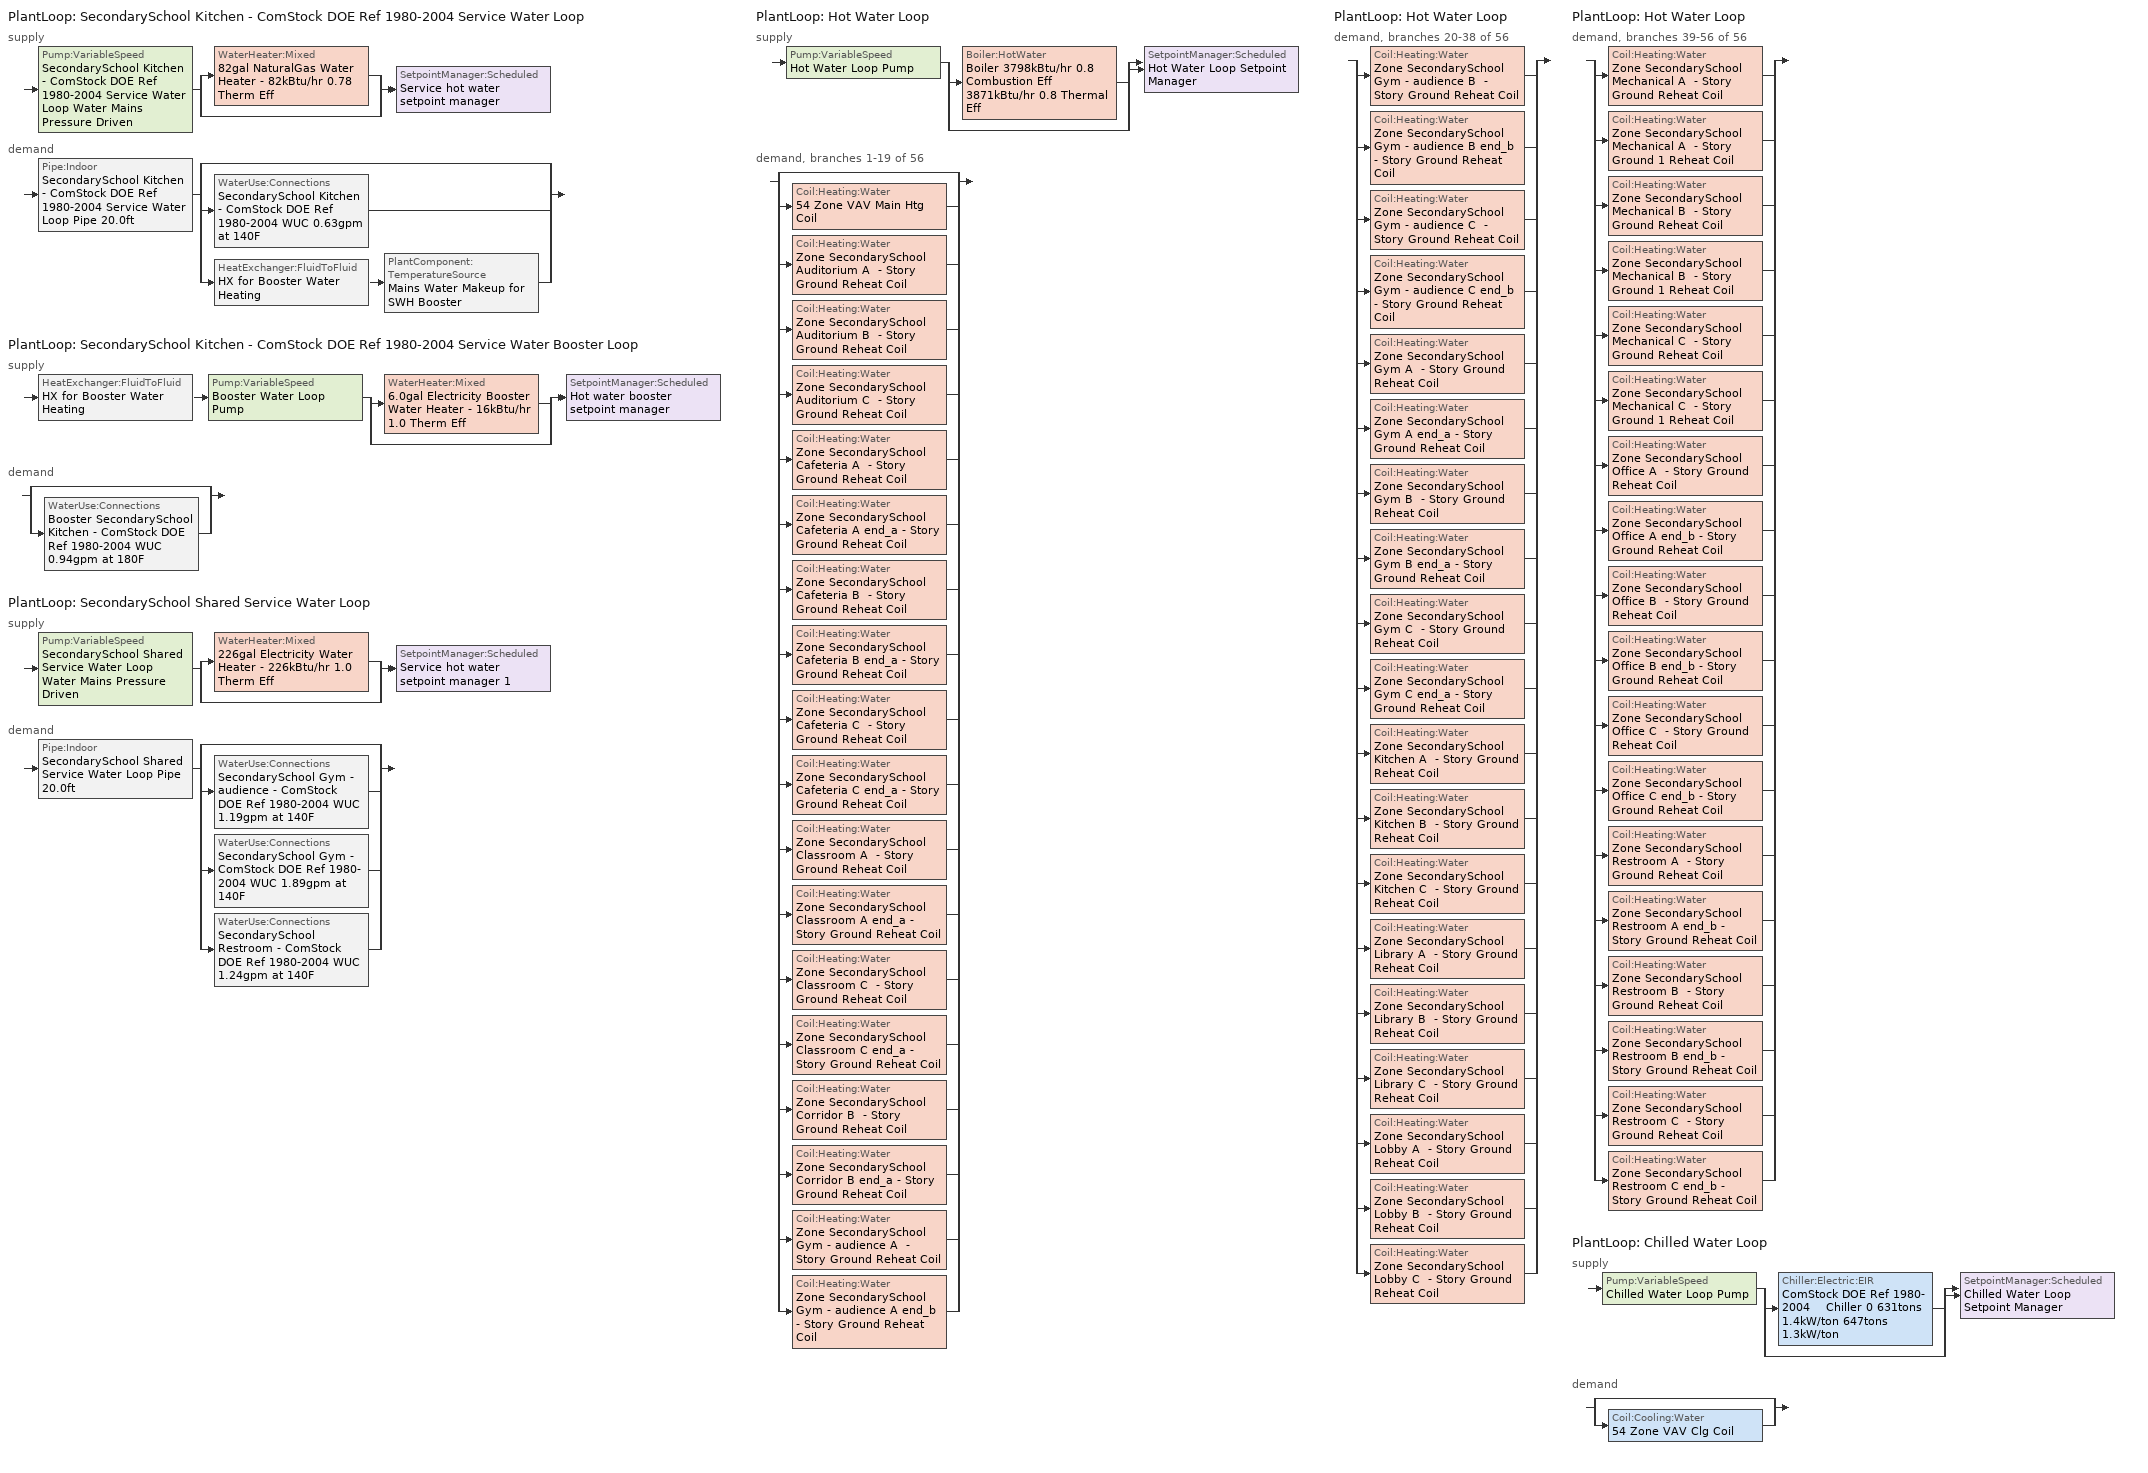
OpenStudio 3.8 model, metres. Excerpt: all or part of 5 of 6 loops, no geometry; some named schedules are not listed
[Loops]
PlantLoop 'SecondarySchool Kitchen - ComStock DOE Ref 1980-2004 Service Water Loop'
 supply: Pump:VariableSpeed 'SecondarySchool Kitchen - ComStock DOE Ref 1980-2004 Service Water Loop Water Mains Pressure Driven' > split
  | WaterHeater:Mixed '82gal NaturalGas Water Heater - 82kBtu/hr 0.78 Therm Eff'
  | bypass
  join > SetpointManager:Scheduled 'Service hot water setpoint manager'
 demand: Pipe:Indoor 'SecondarySchool Kitchen - ComStock DOE Ref 1980-2004 Service Water Loop Pipe 20.0ft' > split
  | bypass
  | WaterUse:Connections 'SecondarySchool Kitchen - ComStock DOE Ref 1980-2004 WUC 0.63gpm at 140F'
  | HeatExchanger:FluidToFluid 'HX for Booster Water Heating' > PlantComponent:TemperatureSource 'Mains Water Makeup for SWH Booster'
PlantLoop 'SecondarySchool Kitchen - ComStock DOE Ref 1980-2004 Service Water Booster Loop'
 supply: HeatExchanger:FluidToFluid 'HX for Booster Water Heating' > Pump:VariableSpeed 'Booster Water Loop Pump' > split
  | WaterHeater:Mixed '6.0gal Electricity Booster Water Heater - 16kBtu/hr 1.0 Therm Eff'
  | bypass
  join > SetpointManager:Scheduled 'Hot water booster setpoint manager'
 demand: split
  | bypass
  | WaterUse:Connections 'Booster SecondarySchool Kitchen - ComStock DOE Ref 1980-2004 WUC 0.94gpm at 180F'
PlantLoop 'SecondarySchool Shared Service Water Loop'
 supply: Pump:VariableSpeed 'SecondarySchool Shared Service Water Loop Water Mains Pressure Driven' > split
  | WaterHeater:Mixed '226gal Electricity Water Heater - 226kBtu/hr 1.0 Therm Eff'
  | bypass
  join > SetpointManager:Scheduled 'Service hot water setpoint manager 1'
 demand: Pipe:Indoor 'SecondarySchool Shared Service Water Loop Pipe 20.0ft' > split
  | bypass
  | WaterUse:Connections 'SecondarySchool Gym - audience - ComStock DOE Ref 1980-2004 WUC 1.19gpm at 140F'
  | WaterUse:Connections 'SecondarySchool Gym - ComStock DOE Ref 1980-2004 WUC 1.89gpm at 140F'
  | WaterUse:Connections 'SecondarySchool Restroom - ComStock DOE Ref 1980-2004 WUC 1.24gpm at 140F'
PlantLoop 'Hot Water Loop'
 supply: Pump:VariableSpeed 'Hot Water Loop Pump' > split
  | Boiler:HotWater 'Boiler 3798kBtu/hr 0.8 Combustion Eff 3871kBtu/hr 0.8 Thermal Eff'
  | bypass
  join > SetpointManager:Scheduled 'Hot Water Loop Setpoint Manager'
 demand, branches 1-19 of 56: split
  | bypass
  | Coil:Heating:Water '54 Zone VAV Main Htg Coil'
  | Coil:Heating:Water 'Zone SecondarySchool Auditorium A  - Story Ground Reheat Coil'
  | Coil:Heating:Water 'Zone SecondarySchool Auditorium B  - Story Ground Reheat Coil'
  | Coil:Heating:Water 'Zone SecondarySchool Auditorium C  - Story Ground Reheat Coil'
  | Coil:Heating:Water 'Zone SecondarySchool Cafeteria A  - Story Ground Reheat Coil'
  | Coil:Heating:Water 'Zone SecondarySchool Cafeteria A end_a - Story Ground Reheat Coil'
  | Coil:Heating:Water 'Zone SecondarySchool Cafeteria B  - Story Ground Reheat Coil'
  | Coil:Heating:Water 'Zone SecondarySchool Cafeteria B end_a - Story Ground Reheat Coil'
  | Coil:Heating:Water 'Zone SecondarySchool Cafeteria C  - Story Ground Reheat Coil'
  | Coil:Heating:Water 'Zone SecondarySchool Cafeteria C end_a - Story Ground Reheat Coil'
  | Coil:Heating:Water 'Zone SecondarySchool Classroom A  - Story Ground Reheat Coil'
  | Coil:Heating:Water 'Zone SecondarySchool Classroom A end_a - Story Ground Reheat Coil'
  | Coil:Heating:Water 'Zone SecondarySchool Classroom C  - Story Ground Reheat Coil'
  | Coil:Heating:Water 'Zone SecondarySchool Classroom C end_a - Story Ground Reheat Coil'
  | Coil:Heating:Water 'Zone SecondarySchool Corridor B  - Story Ground Reheat Coil'
  | Coil:Heating:Water 'Zone SecondarySchool Corridor B end_a - Story Ground Reheat Coil'
  | Coil:Heating:Water 'Zone SecondarySchool Gym - audience A  - Story Ground Reheat Coil'
  | Coil:Heating:Water 'Zone SecondarySchool Gym - audience A end_b - Story Ground Reheat Coil'
PlantLoop 'Hot Water Loop'
 demand, branches 20-38 of 56: split
  | Coil:Heating:Water 'Zone SecondarySchool Gym - audience B  - Story Ground Reheat Coil'
  | Coil:Heating:Water 'Zone SecondarySchool Gym - audience B end_b - Story Ground Reheat Coil'
  | Coil:Heating:Water 'Zone SecondarySchool Gym - audience C  - Story Ground Reheat Coil'
  | Coil:Heating:Water 'Zone SecondarySchool Gym - audience C end_b - Story Ground Reheat Coil'
  | Coil:Heating:Water 'Zone SecondarySchool Gym A  - Story Ground Reheat Coil'
  | Coil:Heating:Water 'Zone SecondarySchool Gym A end_a - Story Ground Reheat Coil'
  | Coil:Heating:Water 'Zone SecondarySchool Gym B  - Story Ground Reheat Coil'
  | Coil:Heating:Water 'Zone SecondarySchool Gym B end_a - Story Ground Reheat Coil'
  | Coil:Heating:Water 'Zone SecondarySchool Gym C  - Story Ground Reheat Coil'
  | Coil:Heating:Water 'Zone SecondarySchool Gym C end_a - Story Ground Reheat Coil'
  | Coil:Heating:Water 'Zone SecondarySchool Kitchen A  - Story Ground Reheat Coil'
  | Coil:Heating:Water 'Zone SecondarySchool Kitchen B  - Story Ground Reheat Coil'
  | Coil:Heating:Water 'Zone SecondarySchool Kitchen C  - Story Ground Reheat Coil'
  | Coil:Heating:Water 'Zone SecondarySchool Library A  - Story Ground Reheat Coil'
  | Coil:Heating:Water 'Zone SecondarySchool Library B  - Story Ground Reheat Coil'
  | Coil:Heating:Water 'Zone SecondarySchool Library C  - Story Ground Reheat Coil'
  | Coil:Heating:Water 'Zone SecondarySchool Lobby A  - Story Ground Reheat Coil'
  | Coil:Heating:Water 'Zone SecondarySchool Lobby B  - Story Ground Reheat Coil'
  | Coil:Heating:Water 'Zone SecondarySchool Lobby C  - Story Ground Reheat Coil'
PlantLoop 'Hot Water Loop'
 demand, branches 39-56 of 56: split
  | Coil:Heating:Water 'Zone SecondarySchool Mechanical A  - Story Ground Reheat Coil'
  | Coil:Heating:Water 'Zone SecondarySchool Mechanical A  - Story Ground 1 Reheat Coil'
  | Coil:Heating:Water 'Zone SecondarySchool Mechanical B  - Story Ground Reheat Coil'
  | Coil:Heating:Water 'Zone SecondarySchool Mechanical B  - Story Ground 1 Reheat Coil'
  | Coil:Heating:Water 'Zone SecondarySchool Mechanical C  - Story Ground Reheat Coil'
  | Coil:Heating:Water 'Zone SecondarySchool Mechanical C  - Story Ground 1 Reheat Coil'
  | Coil:Heating:Water 'Zone SecondarySchool Office A  - Story Ground Reheat Coil'
  | Coil:Heating:Water 'Zone SecondarySchool Office A end_b - Story Ground Reheat Coil'
  | Coil:Heating:Water 'Zone SecondarySchool Office B  - Story Ground Reheat Coil'
  | Coil:Heating:Water 'Zone SecondarySchool Office B end_b - Story Ground Reheat Coil'
  | Coil:Heating:Water 'Zone SecondarySchool Office C  - Story Ground Reheat Coil'
  | Coil:Heating:Water 'Zone SecondarySchool Office C end_b - Story Ground Reheat Coil'
  | Coil:Heating:Water 'Zone SecondarySchool Restroom A  - Story Ground Reheat Coil'
  | Coil:Heating:Water 'Zone SecondarySchool Restroom A end_b - Story Ground Reheat Coil'
  | Coil:Heating:Water 'Zone SecondarySchool Restroom B  - Story Ground Reheat Coil'
  | Coil:Heating:Water 'Zone SecondarySchool Restroom B end_b - Story Ground Reheat Coil'
  | Coil:Heating:Water 'Zone SecondarySchool Restroom C  - Story Ground Reheat Coil'
  | Coil:Heating:Water 'Zone SecondarySchool Restroom C end_b - Story Ground Reheat Coil'
PlantLoop 'Chilled Water Loop'
 supply: Pump:VariableSpeed 'Chilled Water Loop Pump' > split
  | Chiller:Electric:EIR 'ComStock DOE Ref 1980-2004    Chiller 0 631tons 1.4kW/ton 647tons 1.3kW/ton'
  | bypass
  join > SetpointManager:Scheduled 'Chilled Water Loop Setpoint Manager'
 demand: split
  | bypass
  | Coil:Cooling:Water '54 Zone VAV Clg Coil'
[Construction]
Uninsulated copper pipe 0.75in type L: Copper pipe 0.75in type L
Uninsulated copper pipe 0.75in type L 1: Copper pipe 0.75in type L 1
[Material] Roughness=Smooth; Thickness {m}=0.001143; Conductivity {W/m-K}=386; Density {kg/m3}=8906.27; Specific Heat {J/kg-K}=385.1856; Thermal Absorptance=0.9; Solar Absorptance=0.7; Visible Absorptance=0.7
Copper pipe 0.75in type L; Copper pipe 0.75in type L 1
[WaterUse:Connections] Drain Water Heat Exchanger Type=None; Drain Water Heat Exchanger Destination=Plant
Name | Water Use Equipment Name 1
SecondarySchool Gym - audience - ComStock DOE Ref 1980-2004 WUC 1.19gpm at 140F | SecondarySchool Gym - audience - ComStock DOE Ref 1980-2004 Service Water Use 1.19gpm at 140F
SecondarySchool Gym - ComStock DOE Ref 1980-2004 WUC 1.89gpm at 140F | SecondarySchool Gym - ComStock DOE Ref 1980-2004 Service Water Use 1.89gpm at 140F
Booster SecondarySchool Kitchen - ComStock DOE Ref 1980-2004 WUC 0.94gpm at 180F | Booster SecondarySchool Kitchen - ComStock DOE Ref 1980-2004 Service Water Use 0.94gpm at 180F
SecondarySchool Kitchen - ComStock DOE Ref 1980-2004 WUC 0.63gpm at 140F | SecondarySchool Kitchen - ComStock DOE Ref 1980-2004 Service Water Use 0.63gpm at 140F
SecondarySchool Restroom - ComStock DOE Ref 1980-2004 WUC 1.24gpm at 140F | SecondarySchool Restroom - ComStock DOE Ref 1980-2004 Service Water Use 1.24gpm at 140F
[WaterUse:Equipment:Definition] Sensible Fraction Schedule=Fraction Sensible - 0.2; Latent Fraction Schedule=Fraction Latent - 0.05
Name | Peak Flow Rate {m3/s} | Target Temperature Schedule
SecondarySchool Gym - audience - ComStock DOE Ref 1980-2004 Service Water Use Def 1.19gpm | 7.53451e-05 | Mixed Water At Faucet Temp - 140F
SecondarySchool Gym - ComStock DOE Ref 1980-2004 Service Water Use Def 1.89gpm | 0.000119346 | Mixed Water At Faucet Temp - 140F
Booster SecondarySchool Kitchen - ComStock DOE Ref 1980-2004 Service Water Use Def 0.94gpm | 5.9549e-05 | Mixed Water At Faucet Temp - 180F
SecondarySchool Kitchen - ComStock DOE Ref 1980-2004 Service Water Use Def 0.63gpm | 3.96993e-05 | Mixed Water At Faucet Temp - 140F
SecondarySchool Restroom - ComStock DOE Ref 1980-2004 Service Water Use Def 1.24gpm | 7.79611e-05 | Mixed Water At Faucet Temp - 140F
[WaterUse:Equipment] Flow Rate Fraction Schedule=SchoolSecondary BLDG_SWH_SCH
Name | Water Use Equipment Definition
SecondarySchool Gym - audience - ComStock DOE Ref 1980-2004 Service Water Use 1.19gpm at 140F | SecondarySchool Gym - audience - ComStock DOE Ref 1980-2004 Service Water Use Def 1.19gpm
SecondarySchool Gym - ComStock DOE Ref 1980-2004 Service Water Use 1.89gpm at 140F | SecondarySchool Gym - ComStock DOE Ref 1980-2004 Service Water Use Def 1.89gpm
Booster SecondarySchool Kitchen - ComStock DOE Ref 1980-2004 Service Water Use 0.94gpm at 180F | Booster SecondarySchool Kitchen - ComStock DOE Ref 1980-2004 Service Water Use Def 0.94gpm
SecondarySchool Kitchen - ComStock DOE Ref 1980-2004 Service Water Use 0.63gpm at 140F | SecondarySchool Kitchen - ComStock DOE Ref 1980-2004 Service Water Use Def 0.63gpm
SecondarySchool Restroom - ComStock DOE Ref 1980-2004 Service Water Use 1.24gpm at 140F | SecondarySchool Restroom - ComStock DOE Ref 1980-2004 Service Water Use Def 1.24gpm
[PlantLoop] Glycol Concentration=0; Load Distribution Scheme=Optimal
Name | Maximum Loop Temperature {C} | Minimum Loop Temperature {C} | Maximum Loop Flow Rate {m3/s} | Plant Loop Volume {m3} | Fluid Type
SecondarySchool Kitchen - ComStock DOE Ref 1980-2004 Service Water Loop | 60 | 10 | 0.000535941 | 0.0643129
SecondarySchool Kitchen - ComStock DOE Ref 1980-2004 Service Water Booster Loop |  |  | 5.9549e-05 | 0.00714588
SecondarySchool Shared Service Water Loop | 60 | 10 | 0.000272652 | 0.0327182
Hot Water Loop |  | 10 | 0.0658549 | 7.90259 | Water
Chilled Water Loop | 40 | 1 | 0.122021 | 14.6425
[Sizing:Plant] Sizing Option=NonCoincident; Zone Timesteps in Averaging Window=1; Coincident Sizing Factor Mode=None
Name | Loop Type | Design Loop Exit Temperature {C} | Loop Design Temperature Difference {deltaC}
SecondarySchool Kitchen - ComStock DOE Ref 1980-2004 Service Water Loop; SecondarySchool Shared Service Water Loop | Heating | 60 | 5
SecondarySchool Kitchen - ComStock DOE Ref 1980-2004 Service Water Booster Loop | Heating | 82.2222 | 5
Hot Water Loop | Heating | 82.2222 | 11.1111
Chilled Water Loop | Cooling | 6.66667 | 5.61111
[SetpointManager:Scheduled] Control Variable=Temperature
Name | Schedule | Setpoint Node or NodeList
Service hot water setpoint manager | Service Water Loop Temp - 140F | SecondarySchool Kitchen - ComStock DOE Ref 1980-2004 Service Water Loop Supply Outlet Node
Hot water booster setpoint manager | Service Water Booster Temp - 180.00000000000006F | SecondarySchool Kitchen - ComStock DOE Ref 1980-2004 Service Water Booster Loop Supply Outlet Node
Service hot water setpoint manager 1 | Service Water Loop Temp - 140F | SecondarySchool Shared Service Water Loop Supply Outlet Node
Hot Water Loop Setpoint Manager | Hot Water Loop Temp - 180F | Hot Water Loop Supply Outlet Node
Chilled Water Loop Setpoint Manager | Chilled Water Loop Temp - 44F | Chilled Water Loop Supply Outlet Node
[Pump:VariableSpeed] Coefficient 1 of the Part Load Performance Curve=0; Pump Control Type=Intermittent; Skin Loss Radiative Fraction=0.5; Design Power Sizing Method=PowerPerFlowPerPressure; Design Electric Power per Unit Flow Rate {W/(m3/s)}=348701.1; Design Shaft Power per Unit Flow Rate per Unit Head {W-s/m3-Pa}=1.28205; Design Minimum Flow Rate Fraction=0
Name | Rated Flow Rate {m3/s} | Rated Pump Head {Pa} | Rated Power Consumption {W} | Motor Efficiency | Coefficient 2 of the Part Load Performance Curve | Coefficient 3 of the Part Load Performance Curve | Coefficient 4 of the Part Load Performance Curve | Minimum Flow Rate {m3/s} | Fraction of Motor Inefficiencies to Fluid Stream
SecondarySchool Kitchen - ComStock DOE Ref 1980-2004 Service Water Loop Water Mains Pressure Driven | 0.000535941 | 0.001 | 8.32853e-07 | 0.825 | 3.2485 | -4.7443 | 2.5294
Booster Water Loop Pump | 5.9549e-05 | 0 | 0 | 1 | 3.2485 | -4.7443 | 2.5294 | 0
SecondarySchool Shared Service Water Loop Water Mains Pressure Driven | 0.000272652 | 0.001 | 4.23701e-07 | 0.825 | 3.2485 | -4.7443 | 2.5294
Hot Water Loop Pump | 0.0658549 | 179344 | 16918.3 | 0.895 | 0.5726 | -0.301 | 0.7347
Chilled Water Loop Pump | 0.122021 | 179344 | 30363.7 | 0.924 | 0.5726 | -0.301 | 0.7347 |  | 0
[WaterHeater:Mixed] Deadband Temperature Difference {deltaC}=2; Heater Control Type=Cycle; Off Cycle Parasitic Fuel Consumption Rate {W}=0; Off Cycle Parasitic Heat Fraction to Tank=0; On Cycle Parasitic Fuel Consumption Rate {W}=0; On Cycle Parasitic Heat Fraction to Tank=0; Ambient Temperature Indicator=Schedule; Use Side Effectiveness=1; Source Side Effectiveness=1; Use Side Design Flow Rate {m3/s}=autosize; Source Side Design Flow Rate {m3/s}=autosize; Indirect Water Heating Recovery Time {hr}=1.5; Source Side Flow Control Mode=IndirectHeatPrimarySetpoint
Name | Tank Volume {m3} | Setpoint Temperature Schedule | Maximum Temperature Limit {C} | Heater Maximum Capacity {W} | Heater Fuel Type | Heater Thermal Efficiency | Off Cycle Parasitic Fuel Type | On Cycle Parasitic Fuel Type | Ambient Temperature Schedule | Off Cycle Loss Coefficient to Ambient Temperature {W/K} | On Cycle Loss Coefficient to Ambient Temperature {W/K}
82gal NaturalGas Water Heater - 82kBtu/hr 0.78 Therm Eff | 0.311382 | Service Water Loop Temp - 140F | 60 | 24107.5 | NaturalGas | 0.78 | NaturalGas | NaturalGas | Water Heater Ambient Temp Schedule - 70.0f | 5.99799 | 5.99799
6.0gal Electricity Booster Water Heater - 16kBtu/hr 1.0 Therm Eff | 0.0227125 | Service Water Booster Temp - 180.00000000000006F | 82.2222 | 4628.65 | Electricity | 1 | Electricity | Electricity | Water Heater Ambient Temp Schedule - 70.0 | 2.26162 | 2.26162
226gal Electricity Water Heater - 226kBtu/hr 1.0 Therm Eff | 0.855418 | Service Water Loop Temp - 140F | 60 | 66227.5 | Electricity | 1 | Electricity | Electricity | Water Heater Ambient Temp Schedule - 70.0f | 4.11577 | 4.11577
[WaterHeater:Sizing] Design Mode=PeakDraw; Time Storage Can Meet Peak Draw {hr}=0.538503; Time for Tank Recovery {hr}=0; Nominal Tank Volume for Autosizing Plant Connections {m3}=1
82gal NaturalGas Water Heater - 82kBtu/hr 0.78 Therm Eff; 6.0gal Electricity Booster Water Heater - 16kBtu/hr 1.0 Therm Eff; 226gal Electricity Water Heater - 226kBtu/hr 1.0 Therm Eff
[Pipe:Indoor] Environment Type=Schedule; Pipe Inside Diameter {m}=0.019939; Pipe Length {m}=6.096
Name | Construction | Ambient Temperature Schedule | Ambient Air Velocity Schedule
SecondarySchool Kitchen - ComStock DOE Ref 1980-2004 Service Water Loop Pipe 20.0ft | Uninsulated copper pipe 0.75in type L | SecondarySchool Kitchen - ComStock DOE Ref 1980-2004 Service Water Loop Piping Air Temp - 70F | SecondarySchool Kitchen - ComStock DOE Ref 1980-2004 Service Water Loop Piping Air Velocity - 0.67mph
SecondarySchool Shared Service Water Loop Pipe 20.0ft | Uninsulated copper pipe 0.75in type L 1 | SecondarySchool Shared Service Water Loop Piping Air Temp - 70F | SecondarySchool Shared Service Water Loop Piping Air Velocity - 0.67mph
[HeatExchanger:FluidToFluid]
HX for Booster Water Heating: Loop Demand Side Design Flow Rate {m3/s}=5.9549e-05; Loop Supply Side Design Flow Rate {m3/s}=5.9549e-05; Heat Exchange Model Type=Ideal; Heat Exchanger U-Factor Times Area Value {W/K}=72.5682; Control Type=UncontrolledOn; Minimum Temperature Difference to Activate Heat Exchanger {deltaC}=0.01; Heat Transfer Metering End Use Type=LoopToLoop; Component Override Cooling Control Temperature Mode=Loop; Sizing Factor=1; Operation Minimum Temperature Limit {C}=0; Operation Maximum Temperature Limit {C}=100
[PlantComponent:TemperatureSource]
Mains Water Makeup for SWH Booster: Design Volume Flow Rate {m3/s}=0.000535941; Temperature Specification Type=Scheduled; Source Temperature {C}=8; Source Temperature Schedule=Mains Water Temperature
[EnergyManagementSystem:Sensor] Output Variable or Output Meter Index Key=Environment
Name | Output Variable or Output Meter
Mains_Water_Temp_Sen | Site Mains Water Temperature
OAT | Site Outdoor Air Drybulb Temperature
[EnergyManagementSystem:Actuator] Actuated Component Control Type=Schedule Value
Name | Actuated Component | Actuated Component Type
Mains_Water_Temp_Act | Mains Water Temperature | Schedule:Constant
SYS54ZoneVAVHtgSch0 | SecondarySchool HtgSetp | Schedule:Year
SYS54ZoneVAVClgSch0 | SecondarySchool ClgSetp | Schedule:Year
[EnergyManagementSystem:Program]
Mains_Water_Prg: SET Mains_Water_Temp_Act = Mains_Water_Temp_Sen
SYS54ZoneVAVOptimumStartProg0: IF DaylightSavings==0 && DayOfWeek>1 && Hour==5 && OAT<23.9 && OAT>1.7; SET SYS54ZoneVAVClgSch0 = 29.4; SET SYS54ZoneVAVHtgSch0 = 15.6; ELSEIF DaylightSavings==0 && DayOfWeek==1 && Hour==7 && OAT<23.9 && OAT>1.7; SET SYS54ZoneVAVClgSch0 = 29.4; SET SYS54ZoneVAVHtgSch0 = 15.6; ELSEIF DaylightSavings==1 && DayOfWeek>1 && Hour==4 && OAT<23.9 && OAT>1.7; SET SYS54ZoneVAVClgSch0 = 29.4; SET SYS54ZoneVAVHtgSch0 = 15.6; ELSEIF DaylightSavings==1 && DayOfWeek==1 && Hour==6 && OAT<23.9 && OAT>1.7; SET SYS54ZoneVAVClgSch0 = 29.4; SET SYS54ZoneVAVHtgSch0 = 15.6; ELSE; SET SYS54ZoneVAVClgSch0 = NULL; SET SYS54ZoneVAVHtgSch0 = NULL; ENDIF
[EnergyManagementSystem:ProgramCallingManager]
Mains_Water_Prg_Mgr: BeginTimestepBeforePredictor; Mains_Water_Prg
SYS54ZoneVAVOptimumStartCallingManager0: BeginTimestepBeforePredictor; SYS54ZoneVAVOptimumStartProg0
[Refrigeration:System] Minimum Condensing Temperature {C}=21; Refrigeration System Working Fluid Type=R404a; Suction Temperature Control Type=ConstantSuctionTemperature
Name | Refrigeration Condenser
Medium Temperature | Refrigeration Condenser Air Cooled 1
Low Temperature | Refrigeration Condenser Air Cooled 2
[Refrigeration:Compressor] Rated Return Gas Temperature {C}=18.3; Rated Subcooling {deltaC}=0
Name | Refrigeration Compressor Power Curve | Refrigeration Compressor Capacity Curve
Refrigeration Compressor 1; Refrigeration Compressor 2 | MT_compressor_power_smallandold | MT_compressor_capacity_smallandold
Refrigeration Compressor 3 | LT_compressor_power_smallandold | LT_compressor_capacity_smallandold
[Refrigeration:Condenser:AirCooled] Rated Subcooling Temperature Difference {deltaC}=0; Condenser Fan Speed Control Type=VariableSpeed; Minimum Fan Air Flow Ratio=0
Name | Rated Effective Total Heat Rejection Rate Curve | Rated Fan Power {W}
Refrigeration Condenser Air Cooled 1 | Condenser Heat Rejection Function of Temperature | 219.803
Refrigeration Condenser Air Cooled 2 | Condenser Heat Rejection Function of Temperature 1 | 210.597
[Boiler:HotWater]
Boiler 3798kBtu/hr 0.8 Combustion Eff 3871kBtu/hr 0.8 Thermal Eff: Fuel Type=NaturalGas; Nominal Capacity {W}=3.01081e+06; Nominal Thermal Efficiency=0.8; Efficiency Curve Temperature Evaluation Variable=LeavingBoiler; Normalized Boiler Efficiency Curve=Boiler with No Minimum Turndown; Design Water Flow Rate {m3/s}=0.0658549; Minimum Part Load Ratio=0; Maximum Part Load Ratio=1.2; Optimum Part Load Ratio=1; Water Outlet Upper Temperature Limit {C}=95; Boiler Flow Mode=LeavingSetpointModulated; On Cycle Parasitic Electric Load {W}=0; Off Cycle Parasitic Fuel Load {W}=0; Sizing Factor=1
[Chiller:Electric:EIR]
ComStock DOE Ref 1980-2004    Chiller 0 631tons 1.4kW/ton 647tons 1.3kW/ton: Reference Capacity {W}=2.87392e+06; Reference COP {W/W}=2.72636; Reference Leaving Chilled Water Temperature {C}=6.66667; Reference Entering Condenser Fluid Temperature {C}=35; Reference Chilled Water Flow Rate {m3/s}=0.122021; Cooling Capacity Function of Temperature Curve=AirCooled_Chiller_2010_PathA_CAPFT; Electric Input to Cooling Output Ratio Function of Temperature Curve=AirCooled_Chiller_2010_PathA_EIRFT; Electric Input to Cooling Output Ratio Function of Part Load Ratio Curve=AirCooled_Chiller_AllCapacities_2004_2010_EIRFPLR; Minimum Part Load Ratio=0.15; Maximum Part Load Ratio=1; Optimum Part Load Ratio=1; Minimum Unloading Ratio=0.25; Condenser Type=AirCooled; Leaving Chilled Water Lower Temperature Limit {C}=2.22222; Chiller Flow Mode=ConstantFlow; Design Heat Recovery Water Flow Rate {m3/s}=Autosize; Sizing Factor=1; Basin Heater Capacity {W/K}=0; Basin Heater Setpoint Temperature {C}=10; Condenser Heat Recovery Relative Capacity Fraction=1
[Coil:Heating:Water] Availability Schedule=Always On Discrete; Rated Inlet Water Temperature {C}=82.2222; Rated Outlet Water Temperature {C}=71.1111
Name | U-Factor Times Area Value {W/K} | Maximum Water Flow Rate {m3/s} | Rated Capacity {W} | Rated Inlet Air Temperature {C} | Rated Outlet Air Temperature {C}
54 Zone VAV Main Htg Coil | 9161.05 | 0.0147605 | 674831 | 7.22222 | 12.7778
Zone SecondarySchool Auditorium A  - Story Ground Reheat Coil | 976.058 | 0.00102847 | 47020.4 | 12.7778 | 40
Zone SecondarySchool Auditorium B  - Story Ground Reheat Coil | 1164.97 | 0.00122753 | 56121.1 | 12.7778 | 40
Zone SecondarySchool Auditorium C  - Story Ground Reheat Coil | 975.775 | 0.00102817 | 47006.7 | 12.7778 | 40
Zone SecondarySchool Cafeteria A  - Story Ground Reheat Coil | 226.983 | 0.000239169 | 10934.5 | 12.7778 | 40
Zone SecondarySchool Cafeteria A end_a - Story Ground Reheat Coil | 141.286 | 0.000148871 | 6806.19 | 12.7778 | 40
Zone SecondarySchool Cafeteria B  - Story Ground Reheat Coil | 491.598 | 0.000517998 | 23682.2 | 12.7778 | 40
Zone SecondarySchool Cafeteria B end_a - Story Ground Reheat Coil | 401.213 | 0.000422754 | 19327.8 | 12.7778 | 40
Zone SecondarySchool Cafeteria C  - Story Ground Reheat Coil | 226.933 | 0.000239117 | 10932.1 | 12.7778 | 40
Zone SecondarySchool Cafeteria C end_a - Story Ground Reheat Coil | 141.265 | 0.000148849 | 6805.21 | 12.7778 | 40
Zone SecondarySchool Classroom A  - Story Ground Reheat Coil | 8277.87 | 0.00872235 | 398775 | 12.7778 | 40
Zone SecondarySchool Classroom A end_a - Story Ground Reheat Coil | 230.36 | 0.000242727 | 11097.2 | 12.7778 | 40
Zone SecondarySchool Classroom C  - Story Ground Reheat Coil | 8276.6 | 0.00872101 | 398714 | 12.7778 | 40
Zone SecondarySchool Classroom C end_a - Story Ground Reheat Coil | 230.339 | 0.000242705 | 11096.2 | 12.7778 | 40
Zone SecondarySchool Corridor B  - Story Ground Reheat Coil | 6731.42 | 0.00709292 | 324280 | 12.7778 | 40
Zone SecondarySchool Corridor B end_a - Story Ground Reheat Coil | 223.468 | 0.000235466 | 10765.2 | 12.7778 | 40
Zone SecondarySchool Gym - audience A  - Story Ground Reheat Coil | 1079.53 | 0.00113749 | 52004.8 | 12.7778 | 40
Zone SecondarySchool Gym - audience A end_b - Story Ground Reheat Coil | 259.29 | 0.000273212 | 12490.9 | 12.7778 | 40
Zone SecondarySchool Gym - audience B  - Story Ground Reheat Coil | 1294.14 | 0.00136364 | 62344 | 12.7778 | 40
Zone SecondarySchool Gym - audience B end_b - Story Ground Reheat Coil | 525.68 | 0.000553906 | 25323.9 | 12.7778 | 40
Zone SecondarySchool Gym - audience C  - Story Ground Reheat Coil | 1079.22 | 0.00113717 | 51989.9 | 12.7778 | 40
Zone SecondarySchool Gym - audience C end_b - Story Ground Reheat Coil | 259.243 | 0.000273162 | 12488.6 | 12.7778 | 40
Zone SecondarySchool Gym A  - Story Ground Reheat Coil | 1798.76 | 0.00189535 | 86653.2 | 12.7778 | 40
Zone SecondarySchool Gym A end_a - Story Ground Reheat Coil | 259.301 | 0.000273224 | 12491.5 | 12.7778 | 40
Zone SecondarySchool Gym B  - Story Ground Reheat Coil | 2153.48 | 0.00226913 | 103742 | 12.7778 | 40
Zone SecondarySchool Gym B end_a - Story Ground Reheat Coil | 525.642 | 0.000553866 | 25322.1 | 12.7778 | 40
Zone SecondarySchool Gym C  - Story Ground Reheat Coil | 1798.25 | 0.00189481 | 86628.2 | 12.7778 | 40
Zone SecondarySchool Gym C end_a - Story Ground Reheat Coil | 259.254 | 0.000273174 | 12489.2 | 12.7778 | 40
Zone SecondarySchool Kitchen A  - Story Ground Reheat Coil | 110.788 | 0.000116736 | 5337.04 | 12.7778 | 40
Zone SecondarySchool Kitchen B  - Story Ground Reheat Coil | 357.624 | 0.000376828 | 17228.1 | 12.7778 | 40
Zone SecondarySchool Kitchen C  - Story Ground Reheat Coil | 110.764 | 0.00011671 | 5335.86 | 12.7778 | 40
Zone SecondarySchool Library A  - Story Ground Reheat Coil | 430.887 | 0.000454022 | 20757.3 | 12.7778 | 40
Zone SecondarySchool Library B  - Story Ground Reheat Coil | 929.119 | 0.000979015 | 44759.4 | 12.7778 | 40
Zone SecondarySchool Library C  - Story Ground Reheat Coil | 430.793 | 0.000453922 | 20752.8 | 12.7778 | 40
Zone SecondarySchool Lobby A  - Story Ground Reheat Coil | 215.006 | 0.00022655 | 10357.6 | 12.7778 | 40
Zone SecondarySchool Lobby B  - Story Ground Reheat Coil | 463.354 | 0.000488237 | 22321.6 | 12.7778 | 40
Zone SecondarySchool Lobby C  - Story Ground Reheat Coil | 214.959 | 0.0002265 | 10355.3 | 12.7778 | 40
Zone SecondarySchool Mechanical A  - Story Ground Reheat Coil | 289.393 | 0.000304931 | 13941.1 | 12.7778 | 40
Zone SecondarySchool Mechanical A  - Story Ground 1 Reheat Coil | 61.9473 | 6.52731e-05 | 2984.21 | 12.7778 | 40
Zone SecondarySchool Mechanical B  - Story Ground Reheat Coil | 625.4 | 0.000658985 | 30128 | 12.7778 | 40
Zone SecondarySchool Mechanical B  - Story Ground 1 Reheat Coil | 133.558 | 0.00014073 | 6434.01 | 12.7778 | 40
Zone SecondarySchool Mechanical C  - Story Ground Reheat Coil | 289.33 | 0.000304864 | 13938 | 12.7778 | 40
Zone SecondarySchool Mechanical C  - Story Ground 1 Reheat Coil | 61.9334 | 6.52584e-05 | 2983.54 | 12.7778 | 40
Zone SecondarySchool Office A  - Story Ground Reheat Coil | 451.975 | 0.000476241 | 21773.2 | 12.7778 | 40
Zone SecondarySchool Office A end_b - Story Ground Reheat Coil | 141.352 | 0.000148941 | 6809.39 | 12.7778 | 40
Zone SecondarySchool Office B  - Story Ground Reheat Coil | 977.274 | 0.00102976 | 47079.2 | 12.7778 | 40
Zone SecondarySchool Office B end_b - Story Ground Reheat Coil | 401.365 | 0.000422914 | 19335.1 | 12.7778 | 40
Zone SecondarySchool Office C  - Story Ground Reheat Coil | 451.876 | 0.000476137 | 21768.4 | 12.7778 | 40
Zone SecondarySchool Office C end_b - Story Ground Reheat Coil | 141.332 | 0.000148919 | 6808.4 | 12.7778 | 40
Zone SecondarySchool Restroom A  - Story Ground Reheat Coil | 122.031 | 0.000128582 | 5878.63 | 12.7778 | 40
Zone SecondarySchool Restroom A end_b - Story Ground Reheat Coil | 141.189 | 0.000148768 | 6801.51 | 12.7778 | 40
Zone SecondarySchool Restroom B  - Story Ground Reheat Coil | 265.353 | 0.000279603 | 12783.1 | 12.7778 | 40
Zone SecondarySchool Restroom B end_b - Story Ground Reheat Coil | 400.973 | 0.000422501 | 19316.2 | 12.7778 | 40
Zone SecondarySchool Restroom C  - Story Ground Reheat Coil | 122.004 | 0.000128554 | 5877.34 | 12.7778 | 40
Zone SecondarySchool Restroom C end_b - Story Ground Reheat Coil | 141.168 | 0.000148747 | 6800.53 | 12.7778 | 40
[Controller:WaterCoil] Minimum Actuated Flow {m3/s}=0
Name | Water Coil | Action | Controller Convergence Tolerance {deltaC} | Maximum Actuated Flow {m3/s}
54 Zone VAV Main Htg Coil Controller | 54 Zone VAV Main Htg Coil | Normal | 0.0001 | 0.0147605
54 Zone VAV Clg Coil Controller | 54 Zone VAV Clg Coil | Reverse | 3.90253e-06 | 0.122021
Zone SecondarySchool Auditorium A  - Story Ground Reheat Coil Controller | Zone SecondarySchool Auditorium A  - Story Ground Reheat Coil | Normal | 0.0001
Zone SecondarySchool Auditorium B  - Story Ground Reheat Coil Controller | Zone SecondarySchool Auditorium B  - Story Ground Reheat Coil | Normal | 0.0001
Zone SecondarySchool Auditorium C  - Story Ground Reheat Coil Controller | Zone SecondarySchool Auditorium C  - Story Ground Reheat Coil | Normal | 0.0001
Zone SecondarySchool Cafeteria A  - Story Ground Reheat Coil Controller | Zone SecondarySchool Cafeteria A  - Story Ground Reheat Coil | Normal | 0.0001
Zone SecondarySchool Cafeteria A end_a - Story Ground Reheat Coil Controller | Zone SecondarySchool Cafeteria A end_a - Story Ground Reheat Coil | Normal | 0.0001
Zone SecondarySchool Cafeteria B  - Story Ground Reheat Coil Controller | Zone SecondarySchool Cafeteria B  - Story Ground Reheat Coil | Normal | 0.0001
Zone SecondarySchool Cafeteria B end_a - Story Ground Reheat Coil Controller | Zone SecondarySchool Cafeteria B end_a - Story Ground Reheat Coil | Normal | 0.0001
Zone SecondarySchool Cafeteria C  - Story Ground Reheat Coil Controller | Zone SecondarySchool Cafeteria C  - Story Ground Reheat Coil | Normal | 0.0001
Zone SecondarySchool Cafeteria C end_a - Story Ground Reheat Coil Controller | Zone SecondarySchool Cafeteria C end_a - Story Ground Reheat Coil | Normal | 0.0001
Zone SecondarySchool Classroom A  - Story Ground Reheat Coil Controller | Zone SecondarySchool Classroom A  - Story Ground Reheat Coil | Normal | 0.0001
Zone SecondarySchool Classroom A end_a - Story Ground Reheat Coil Controller | Zone SecondarySchool Classroom A end_a - Story Ground Reheat Coil | Normal | 0.0001
Zone SecondarySchool Classroom C  - Story Ground Reheat Coil Controller | Zone SecondarySchool Classroom C  - Story Ground Reheat Coil | Normal | 0.0001
Zone SecondarySchool Classroom C end_a - Story Ground Reheat Coil Controller | Zone SecondarySchool Classroom C end_a - Story Ground Reheat Coil | Normal | 0.0001
Zone SecondarySchool Corridor B  - Story Ground Reheat Coil Controller | Zone SecondarySchool Corridor B  - Story Ground Reheat Coil | Normal | 0.0001
Zone SecondarySchool Corridor B end_a - Story Ground Reheat Coil Controller | Zone SecondarySchool Corridor B end_a - Story Ground Reheat Coil | Normal | 0.0001
Zone SecondarySchool Gym - audience A  - Story Ground Reheat Coil Controller | Zone SecondarySchool Gym - audience A  - Story Ground Reheat Coil | Normal | 0.0001
Zone SecondarySchool Gym - audience A end_b - Story Ground Reheat Coil Controller | Zone SecondarySchool Gym - audience A end_b - Story Ground Reheat Coil | Normal | 0.0001
Zone SecondarySchool Gym - audience B  - Story Ground Reheat Coil Controller | Zone SecondarySchool Gym - audience B  - Story Ground Reheat Coil | Normal | 0.0001
Zone SecondarySchool Gym - audience B end_b - Story Ground Reheat Coil Controller | Zone SecondarySchool Gym - audience B end_b - Story Ground Reheat Coil | Normal | 0.0001
Zone SecondarySchool Gym - audience C  - Story Ground Reheat Coil Controller | Zone SecondarySchool Gym - audience C  - Story Ground Reheat Coil | Normal | 0.0001
Zone SecondarySchool Gym - audience C end_b - Story Ground Reheat Coil Controller | Zone SecondarySchool Gym - audience C end_b - Story Ground Reheat Coil | Normal | 0.0001
Zone SecondarySchool Gym A  - Story Ground Reheat Coil Controller | Zone SecondarySchool Gym A  - Story Ground Reheat Coil | Normal | 0.0001
Zone SecondarySchool Gym A end_a - Story Ground Reheat Coil Controller | Zone SecondarySchool Gym A end_a - Story Ground Reheat Coil | Normal | 0.0001
Zone SecondarySchool Gym B  - Story Ground Reheat Coil Controller | Zone SecondarySchool Gym B  - Story Ground Reheat Coil | Normal | 0.0001
Zone SecondarySchool Gym B end_a - Story Ground Reheat Coil Controller | Zone SecondarySchool Gym B end_a - Story Ground Reheat Coil | Normal | 0.0001
Zone SecondarySchool Gym C  - Story Ground Reheat Coil Controller | Zone SecondarySchool Gym C  - Story Ground Reheat Coil | Normal | 0.0001
Zone SecondarySchool Gym C end_a - Story Ground Reheat Coil Controller | Zone SecondarySchool Gym C end_a - Story Ground Reheat Coil | Normal | 0.0001
Zone SecondarySchool Kitchen A  - Story Ground Reheat Coil Controller | Zone SecondarySchool Kitchen A  - Story Ground Reheat Coil | Normal | 0.0001
Zone SecondarySchool Kitchen B  - Story Ground Reheat Coil Controller | Zone SecondarySchool Kitchen B  - Story Ground Reheat Coil | Normal | 0.0001
Zone SecondarySchool Kitchen C  - Story Ground Reheat Coil Controller | Zone SecondarySchool Kitchen C  - Story Ground Reheat Coil | Normal | 0.0001
Zone SecondarySchool Library A  - Story Ground Reheat Coil Controller | Zone SecondarySchool Library A  - Story Ground Reheat Coil | Normal | 0.0001
Zone SecondarySchool Library B  - Story Ground Reheat Coil Controller | Zone SecondarySchool Library B  - Story Ground Reheat Coil | Normal | 0.0001
Zone SecondarySchool Library C  - Story Ground Reheat Coil Controller | Zone SecondarySchool Library C  - Story Ground Reheat Coil | Normal | 0.0001
Zone SecondarySchool Lobby A  - Story Ground Reheat Coil Controller | Zone SecondarySchool Lobby A  - Story Ground Reheat Coil | Normal | 0.0001
Zone SecondarySchool Lobby B  - Story Ground Reheat Coil Controller | Zone SecondarySchool Lobby B  - Story Ground Reheat Coil | Normal | 0.0001
Zone SecondarySchool Lobby C  - Story Ground Reheat Coil Controller | Zone SecondarySchool Lobby C  - Story Ground Reheat Coil | Normal | 0.0001
Zone SecondarySchool Mechanical A  - Story Ground Reheat Coil Controller | Zone SecondarySchool Mechanical A  - Story Ground Reheat Coil | Normal | 0.0001
Zone SecondarySchool Mechanical A  - Story Ground 1 Reheat Coil Controller | Zone SecondarySchool Mechanical A  - Story Ground 1 Reheat Coil | Normal | 0.0001
Zone SecondarySchool Mechanical B  - Story Ground Reheat Coil Controller | Zone SecondarySchool Mechanical B  - Story Ground Reheat Coil | Normal | 0.0001
Zone SecondarySchool Mechanical B  - Story Ground 1 Reheat Coil Controller | Zone SecondarySchool Mechanical B  - Story Ground 1 Reheat Coil | Normal | 0.0001
Zone SecondarySchool Mechanical C  - Story Ground Reheat Coil Controller | Zone SecondarySchool Mechanical C  - Story Ground Reheat Coil | Normal | 0.0001
Zone SecondarySchool Mechanical C  - Story Ground 1 Reheat Coil Controller | Zone SecondarySchool Mechanical C  - Story Ground 1 Reheat Coil | Normal | 0.0001
Zone SecondarySchool Office A  - Story Ground Reheat Coil Controller | Zone SecondarySchool Office A  - Story Ground Reheat Coil | Normal | 0.0001
Zone SecondarySchool Office A end_b - Story Ground Reheat Coil Controller | Zone SecondarySchool Office A end_b - Story Ground Reheat Coil | Normal | 0.0001
Zone SecondarySchool Office B  - Story Ground Reheat Coil Controller | Zone SecondarySchool Office B  - Story Ground Reheat Coil | Normal | 0.0001
Zone SecondarySchool Office B end_b - Story Ground Reheat Coil Controller | Zone SecondarySchool Office B end_b - Story Ground Reheat Coil | Normal | 0.0001
Zone SecondarySchool Office C  - Story Ground Reheat Coil Controller | Zone SecondarySchool Office C  - Story Ground Reheat Coil | Normal | 0.0001
Zone SecondarySchool Office C end_b - Story Ground Reheat Coil Controller | Zone SecondarySchool Office C end_b - Story Ground Reheat Coil | Normal | 0.0001
Zone SecondarySchool Restroom A  - Story Ground Reheat Coil Controller | Zone SecondarySchool Restroom A  - Story Ground Reheat Coil | Normal | 0.0001
Zone SecondarySchool Restroom A end_b - Story Ground Reheat Coil Controller | Zone SecondarySchool Restroom A end_b - Story Ground Reheat Coil | Normal | 0.0001
Zone SecondarySchool Restroom B  - Story Ground Reheat Coil Controller | Zone SecondarySchool Restroom B  - Story Ground Reheat Coil | Normal | 0.0001
Zone SecondarySchool Restroom B end_b - Story Ground Reheat Coil Controller | Zone SecondarySchool Restroom B end_b - Story Ground Reheat Coil | Normal | 0.0001
Zone SecondarySchool Restroom C  - Story Ground Reheat Coil Controller | Zone SecondarySchool Restroom C  - Story Ground Reheat Coil | Normal | 0.0001
Zone SecondarySchool Restroom C end_b - Story Ground Reheat Coil Controller | Zone SecondarySchool Restroom C end_b - Story Ground Reheat Coil | Normal | 0.0001
[Coil:Cooling:Water]
54 Zone VAV Clg Coil: Availability Schedule=Always On Discrete; Design Water Flow Rate {m3/s}=0.122021; Design Air Flow Rate {m3/s}=76.8985; Design Inlet Water Temperature {C}=6.66667; Design Inlet Air Temperature {C}=29.3155; Design Outlet Air Temperature {C}=10.9621; Design Inlet Air Humidity Ratio {kg-H2O/kg-air}=0.0133163; Design Outlet Air Humidity Ratio {kg-H2O/kg-air}=0.0085; Heat Exchanger Configuration=CrossFlow
[AvailabilityManager:NightCycle]
Availability Manager Night Cycle 1: Applicability Schedule=Always On Discrete; Control Type=CycleOnAny; Thermostat Tolerance {deltaC}=1; Cycling Run Time {s}=1800
[HeatExchanger:AirToAir:SensibleAndLatent]
54 Zone VAV ERV: Availability Schedule=Always On Discrete; Nominal Supply Air Flow Rate {m3/s}=38.6854; Sensible Effectiveness at 100% Heating Air Flow=0.5; Latent Effectiveness at 100% Heating Air Flow=0.5; Sensible Effectiveness at 100% Cooling Air Flow=0.5; Latent Effectiveness at 100% Cooling Air Flow=0.5; Nominal Electric Power {W}=27806.8; Supply Air Outlet Temperature Control=Yes; Heat Exchanger Type=Rotary; Frost Control Type=ExhaustOnly; Threshold Temperature {C}=-23.3; Initial Defrost Time Fraction=0.167; Rate of Defrost Time Fraction Increase {1/K}=1.44; Economizer Lockout=Yes; Sensible Effectiveness of Heating Air Flow Curve=54 Zone VAV ERV_SensHeatEff; Latent Effectiveness of Heating Air Flow Curve=54 Zone VAV ERV_LatHeatEff; Sensible Effectiveness of Cooling Air Flow Curve=54 Zone VAV ERV_SensCoolEff; Latent Effectiveness of Cooling Air Flow Curve=54 Zone VAV ERV_LatCoolEff
[SetpointManager:OutdoorAirPretreat]
Setpoint Manager Outdoor Air Pretreat 1: Minimum Setpoint Temperature {C}=-99; Maximum Setpoint Temperature {C}=99; Minimum Setpoint Humidity Ratio {kgWater/kgDryAir}=1e-05; Maximum Setpoint Humidity Ratio {kgWater/kgDryAir}=1
[Schedule:Ruleset]
Name | Default Day Schedule | Summer Design Day Schedule | Winter Design Day Schedule
SchoolSecondary BLDG_SWH_SCH | SchoolSecondary BLDG_SWH_SCH Default | SchoolSecondary BLDG_SWH_SCH Summer Design Day | SchoolSecondary BLDG_SWH_SCH Winter Design Day
Fraction Sensible - 0.2 | Fraction Sensible - 0.2 Default
Fraction Latent - 0.05 | Fraction Latent - 0.05 Default
Mixed Water At Faucet Temp - 140F | Mixed Water At Faucet Temp - 140F Default
Mixed Water At Faucet Temp - 180F | Mixed Water At Faucet Temp - 180F Default
Service Water Loop Temp - 140F | Service Water Loop Temp - 140F Default
Water Heater Ambient Temp Schedule - 70.0f | Water Heater Ambient Temp Schedule - 70.0f Default
SecondarySchool Kitchen - ComStock DOE Ref 1980-2004 Service Water Loop Piping Air Temp - 70F | SecondarySchool Kitchen - ComStock DOE Ref 1980-2004 Service Water Loop Piping Air Temp - 70F Default
SecondarySchool Kitchen - ComStock DOE Ref 1980-2004 Service Water Loop Piping Air Velocity - 0.67mph | SecondarySchool Kitchen - ComStock DOE Ref 1980-2004 Service Water Loop Piping Air Velocity - 0.67mph Default
Service Water Booster Temp - 180.00000000000006F | Service Water Booster Temp - 180.00000000000006F Default
Water Heater Ambient Temp Schedule - 70.0 | Water Heater Ambient Temp Schedule - 70.0 Default
SecondarySchool Shared Service Water Loop Piping Air Temp - 70F | SecondarySchool Shared Service Water Loop Piping Air Temp - 70F Default
SecondarySchool Shared Service Water Loop Piping Air Velocity - 0.67mph | SecondarySchool Shared Service Water Loop Piping Air Velocity - 0.67mph Default
SecondarySchool HtgSetp | SecondarySchool HtgSetp Default | Schedule Day 5 | Schedule Day 6
SecondarySchool ClgSetp | SecondarySchool ClgSetp Default | Schedule Day 2 | Schedule Day 3
Hot Water Loop Temp - 180F | Hot Water Loop Temp - 180F Default
Chilled Water Loop Temp - 44F | Chilled Water Loop Temp - 44F Default
[Schedule:Day]
SchoolSecondary BLDG_SWH_SCH Default; SchoolSecondary BLDG_SWH_SCH Sat Day; SchoolSecondary BLDG_SWH_SCH Sun|Sat Day; SchoolSecondary BLDG_SWH_SCH Sun|Sat Day 1: Average, 12, 0, 0, 24, 0, 0
SchoolSecondary BLDG_SWH_SCH Summer Design Day: 7, 0, 0.05, 8, 0, 0.1, 9, 0, 0.34, 10, 0, 0.6, 11, 0, 0.63, 12, 0, 0.72, 13, 0, 0.79, 14, 0, 0.83, 15, 0, 0.61, 16, 0, 0.65, 18, 0, 0.1, 19, 0, 0.19, 20, 0, 0.25, 22, 0, 0.22, 23, 0, 0.12, 24, 0, 0.09
SchoolSecondary BLDG_SWH_SCH Wkdy Day; SchoolSecondary BLDG_SWH_SCH Wkdy Day 2: Average, 10, 45, 0, 11, 0, 0.085, 11, 15, 0.17, 11, 30, 0.255, 11, 45, 0.34, 12, 0, 0.405, 12, 15, 0.47, 12, 30, 0.535, 12, 45, 0.6, 13, 0, 0.609231, 13, 15, 0.618462, 13, 30, 0.627692, 13, 33, 0.63, 13, 48, 0.741538, 14, 3, 0.763077, 14, 18, 0.784615, 14, 22, 0.79, 14, 37, 0.8, 14, 52, 0.81, 15, 7, 0.82, 15, 22, 0.83, 15, 37, 0.775, 15, 52, 0.72, 16, 7, 0.665, 16, 22, 0.61, 16, 37, 0.62, 16, 52, 0.63, 17, 7, 0.64, 17, 22, 0.65, 17, 37, 0.5125, 17, 52, 0.375, 18, 7, 0.2375, 18, 22, 0.1, 19, 11, 0.1, 19, 26, 0.208462, 19, 41, 0.226923, 19, 56, 0.245385, 20, 0, 0.25, 20, 15, 0.1875, 20, 30, 0.125, 20, 45, 0.0625, 21, 0, 0, 24, 0, 0
SchoolSecondary BLDG_SWH_SCH Wkdy Day 1: Average, 9, 15, 0, 9, 30, 0.00625, 9, 45, 0.0125, 10, 0, 0.01875, 10, 15, 0.025, 10, 30, 0.03125, 10, 45, 0.0375, 11, 0, 0.04375, 11, 15, 0.05, 11, 30, 0.05625, 11, 45, 0.0625, 12, 0, 0.06875, 12, 15, 0.075, 12, 30, 0.08125, 12, 45, 0.0875, 13, 0, 0.09375, 13, 15, 0.1, 19, 11, 0.1, 19, 26, 0.208462, 19, 41, 0.226923, 19, 56, 0.245385, 20, 0, 0.25, 20, 15, 0.1875, 20, 30, 0.125, 20, 45, 0.0625, 21, 0, 0, 24, 0, 0
SchoolSecondary BLDG_SWH_SCH Winter Design Day: 9, 0, 0.03, 13, 0, 0.05, 24, 0, 0.03
Fraction Sensible - 0.2 Default: 24, 0, 0.2
Fraction Latent - 0.05 Default: 24, 0, 0.05
Mixed Water At Faucet Temp - 140F Default; Service Water Loop Temp - 140F Default: 24, 0, 60
Mixed Water At Faucet Temp - 180F Default; Service Water Booster Temp - 180.00000000000006F Default; Hot Water Loop Temp - 180F Default: 24, 0, 82.2222
Water Heater Ambient Temp Schedule - 70.0f Default; SecondarySchool Kitchen - ComStock DOE Ref 1980-2004 Service Water Loop Piping Air Temp - 70F Default; Water Heater Ambient Temp Schedule - 70.0 Default; SecondarySchool Shared Service Water Loop Piping Air Temp - 70F Default: 24, 0, 21.1111
SecondarySchool Kitchen - ComStock DOE Ref 1980-2004 Service Water Loop Piping Air Velocity - 0.67mph Default; SecondarySchool Shared Service Water Loop Piping Air Velocity - 0.67mph Default: 24, 0, 0.3
SecondarySchool HtgSetp Default: Average, 6, 0, 14.4444, 21, 0, 20, 24, 0, 14.4444
Chilled Water Loop Temp - 44F Default: 24, 0, 6.66667
Schedule Day 5; Schedule Day 6: 24, 0, 20
[Schedule:Rule] Date Specification Type=DateRange
Name | Schedule Ruleset | Rule Order | Day Schedule | Apply Saturday | Start Month | Start Day | End Month | End Day | Apply Sunday | Apply Monday | Apply Tuesday | Apply Wednesday | Apply Thursday | Apply Friday
Schedule Rule 43 | SchoolSecondary BLDG_SWH_SCH | 5 | SchoolSecondary BLDG_SWH_SCH Sat Day | Yes | 9 | 16 | 12 | 31
Schedule Rule 44 | SchoolSecondary BLDG_SWH_SCH | 4 | SchoolSecondary BLDG_SWH_SCH Sun|Sat Day | Yes | 1 | 1 | 6 | 15 | Yes
Schedule Rule 45 | SchoolSecondary BLDG_SWH_SCH | 3 | SchoolSecondary BLDG_SWH_SCH Sun|Sat Day 1 | Yes | 6 | 16 | 9 | 15 | Yes
Schedule Rule 46 | SchoolSecondary BLDG_SWH_SCH | 2 | SchoolSecondary BLDG_SWH_SCH Wkdy Day |  | 1 | 1 | 6 | 15 |  | Yes | Yes | Yes | Yes | Yes
Schedule Rule 47 | SchoolSecondary BLDG_SWH_SCH | 1 | SchoolSecondary BLDG_SWH_SCH Wkdy Day 1 |  | 6 | 16 | 9 | 15 |  | Yes | Yes | Yes | Yes | Yes
Schedule Rule 48 | SchoolSecondary BLDG_SWH_SCH | 0 | SchoolSecondary BLDG_SWH_SCH Wkdy Day 2 |  | 9 | 16 | 12 | 31 |  | Yes | Yes | Yes | Yes | Yes
Schedule Rule 49 | SecondarySchool HtgSetp | 1 | SecondarySchool HtgSetp Wknd|Wkdy Day | Yes | 7 | 1 | 9 | 1 | Yes | Yes | Yes | Yes | Yes | Yes
Schedule Rule 50 | SecondarySchool HtgSetp | 0 | SecondarySchool HtgSetp Wknd|Wkdy Day 1 | Yes | 9 | 1 | 12 | 31 | Yes | Yes | Yes | Yes | Yes | Yes
[Schedule:Constant]
Name | Value
Always On Discrete | 1
Mains Water Temperature | 10
[Curve:Bicubic] Minimum Value of y=10; Maximum Value of y=48.9
Name | Coefficient1 Constant | Coefficient2 x | Coefficient3 x**2 | Coefficient4 y | Coefficient5 y**2 | Coefficient6 x*y | Coefficient7 x**3 | Coefficient8 y**3 | Coefficient9 x**2*y | Coefficient10 x*y**2 | Minimum Value of x | Maximum Value of x
MT_compressor_power_smallandold | 483.6 | -53.2 | -1.384 | 56.19 | 0.003688 | 1.439 | -0.008268 | -0.00281 | 0.007222 | 0.006025 | -17.8 | 4.4
MT_compressor_capacity_smallandold | 15000 | 541.8 | 7.285 | -118 | -0.3645 | -3.05 | 0.0344 | 0.00225 | -0.03927 | -0.007307 | -17.8 | 4.4
LT_compressor_power_smallandold | 4018 | 95 | 1.507 | 5.705 | 1.247 | -1.381 | 0.01277 | -0.007518 | -0.02424 | 0.02917 | -40 | -17.8
LT_compressor_capacity_smallandold | 23500 | 816.7 | 10.7 | -28.24 | 0.1131 | -0.4553 | 0.05604 | -0.00412 | -0.006728 | 0.006782 | -40 | -17.8
[Curve:Linear] Coefficient1 Constant=0; Coefficient2 x=22000; Minimum Value of x=-50; Maximum Value of x=50
Condenser Heat Rejection Function of Temperature; Condenser Heat Rejection Function of Temperature 1
[Curve:Biquadratic] Minimum Value of x=5; Maximum Value of x=10; Minimum Value of y=12.7; Maximum Value of y=51.67
Name | Coefficient1 Constant | Coefficient2 x | Coefficient3 x**2 | Coefficient4 y | Coefficient5 y**2 | Coefficient6 x*y
AirCooled_Chiller_2010_PathA_CAPFT | 1.04338 | 0.0407073 | 0.0004506 | -0.0041514 | -8.86e-05 | -0.0003467
AirCooled_Chiller_2010_PathA_EIRFT | 0.596191 | -0.0099496 | 0.0007888 | 0.0004506 | 0.0004875 | -0.0007623
[Curve:Quadratic]
AirCooled_Chiller_AllCapacities_2004_2010_EIRFPLR: Coefficient1 Constant=0.141; Coefficient2 x=0.655; Coefficient3 x**2=0.203; Minimum Value of x=0; Maximum Value of x=1
[Curve:Cubic]
Boiler with No Minimum Turndown: Coefficient1 Constant=0.7463; Coefficient2 x=1.3196; Coefficient3 x**2=-2.2154; Coefficient4 x**3=1.1674; Minimum Value of x=0; Maximum Value of x=1.3
[Table:Lookup]
54 Zone VAV ERV_SensHeatEff: DivisorOnly, 0.7, 0, 10, Dimensionless, 0.5, 0.7
54 Zone VAV ERV_LatHeatEff; 54 Zone VAV ERV_LatCoolEff: DivisorOnly, 0.6, 0, 10, Dimensionless, 0.5, 0.6
54 Zone VAV ERV_SensCoolEff: DivisorOnly, 0.75, 0, 10, Dimensionless, 0.5, 0.75
